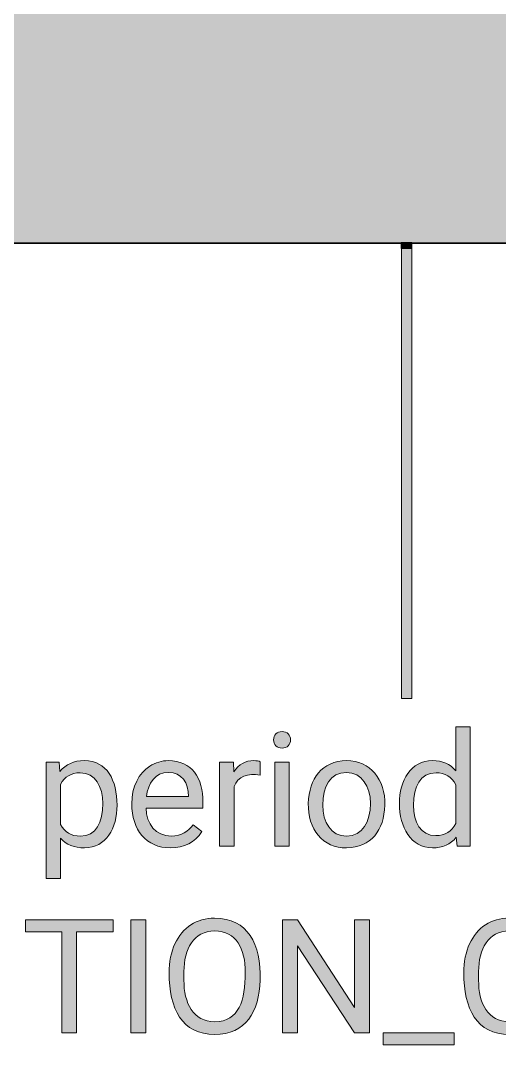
# Model space of a CAD drawing. Extents: x 3 to 1760, y 20 to 1040.
# Drawn here: x 1341.8 to 1388.6, y 665.3 to 766.7 of the extents above; entities that cross this region are included whole.
import ezdxf

# ---------------------------------------------------------------- set-up
doc = ezdxf.new("R2010")
doc.units = 0
doc.header["$MEASUREMENT"] = 0
doc.layers.add('Layer 1', color=7, linetype='Continuous', lineweight=0)

# ---------------------------------------------------------------- blocks, each defined once
blk = doc.blocks.new('Block_52')
at = {"layer": 'Layer 1', "true_color": 0x202124, "transparency": 33554687}
h = blk.add_hatch(color=250, dxfattribs=at)
h.dxf.hatch_style = 2
edge = h.paths.add_edge_path()
edge.add_spline(control_points=[(1382.07, 685.88), (1379.97, 685.88), (1378.84, 687.91), (1378.84, 690.21), (1378.84, 692.47), (1379.99, 694.39), (1382.08, 694.4), (1383.05, 694.4), (1383.81, 694.07), (1384.37, 693.41), (1384.37, 693.41), (1384.37, 697.7), (1384.37, 697.7), (1384.37, 697.7), (1385.77, 697.7), (1385.77, 697.7), (1385.77, 697.7), (1385.77, 686.03), (1385.77, 686.03), (1385.77, 686.03), (1384.48, 686.03), (1384.48, 686.03), (1384.48, 686.03), (1384.41, 686.91), (1384.41, 686.91), (1383.85, 686.22), (1383.07, 685.88), (1382.07, 685.88)], knot_values=[0, 0, 0, 0, 1, 1, 1, 2, 2, 2, 3, 3, 3, 4, 4, 4, 5, 5, 5, 6, 6, 6, 7, 7, 7, 8, 8, 8, 9, 9, 9, 9], degree=3, periodic=0)
edge = h.paths.add_edge_path()
edge.add_spline(control_points=[(1382.43, 693.21), (1380.84, 693.21), (1380.24, 691.86), (1380.24, 690.05), (1380.24, 688.39), (1380.9, 687.07), (1382.42, 687.07), (1383.3, 687.07), (1383.96, 687.47), (1384.37, 688.27), (1384.37, 688.27), (1384.37, 692.05), (1384.37, 692.05), (1383.95, 692.82), (1383.3, 693.21), (1382.43, 693.21)], knot_values=[0, 0, 0, 0, 1, 1, 1, 2, 2, 2, 3, 3, 3, 4, 4, 4, 5, 5, 5, 5], degree=3, periodic=0)
edge.add_line((1382.43, 693.21), (1382.43, 693.21))
h = blk.add_hatch(color=250, dxfattribs=at)
h.dxf.hatch_style = 2
edge = h.paths.add_edge_path()
edge.add_spline(control_points=[(1368.06, 686.03), (1368.06, 686.03), (1366.66, 686.03), (1366.66, 686.03), (1366.66, 686.03), (1366.66, 694.25), (1366.66, 694.25), (1366.66, 694.25), (1368.06, 694.25), (1368.06, 694.25), (1368.06, 694.25), (1368.06, 686.03), (1368.06, 686.03)], knot_values=[0, 0, 0, 0, 1, 1, 1, 2, 2, 2, 3, 3, 3, 4, 4, 4, 4], degree=3, periodic=0)
edge = h.paths.add_edge_path()
edge.add_spline(control_points=[(1367.37, 695.63), (1366.85, 695.63), (1366.55, 695.95), (1366.54, 696.43), (1366.54, 696.9), (1366.85, 697.24), (1367.37, 697.24), (1367.89, 697.24), (1368.2, 696.91), (1368.2, 696.43), (1368.2, 695.95), (1367.89, 695.63), (1367.37, 695.63)], knot_values=[0, 0, 0, 0, 1, 1, 1, 2, 2, 2, 3, 3, 3, 4, 4, 4, 4], degree=3, periodic=0)
edge.add_line((1367.37, 695.63), (1367.37, 695.63))
h = blk.add_hatch(color=250, dxfattribs=at)
h.dxf.hatch_style = 2
edge = h.paths.add_edge_path()
edge.add_spline(control_points=[(1348.04, 694.4), (1350.25, 694.4), (1351.24, 692.49), (1351.24, 690.05), (1351.24, 687.79), (1350.17, 685.89), (1348.06, 685.88), (1347.07, 685.88), (1346.28, 686.2), (1345.71, 686.83), (1345.71, 686.83), (1345.71, 682.87), (1345.71, 682.87), (1345.71, 682.87), (1344.3, 682.87), (1344.3, 682.87), (1344.3, 682.87), (1344.3, 694.25), (1344.3, 694.25), (1344.3, 694.25), (1345.59, 694.25), (1345.59, 694.25), (1345.59, 694.25), (1345.65, 693.34), (1345.65, 693.34), (1346.22, 694.04), (1347.02, 694.4), (1348.04, 694.4)], knot_values=[0, 0, 0, 0, 1, 1, 1, 2, 2, 2, 3, 3, 3, 4, 4, 4, 5, 5, 5, 6, 6, 6, 7, 7, 7, 8, 8, 8, 9, 9, 9, 9], degree=3, periodic=0)
edge = h.paths.add_edge_path()
edge.add_spline(control_points=[(1347.64, 687.02), (1349.21, 687.02), (1349.84, 688.39), (1349.84, 690.21), (1349.84, 691.86), (1349.14, 693.21), (1347.62, 693.21), (1346.77, 693.21), (1346.13, 692.83), (1345.71, 692.08), (1345.71, 692.08), (1345.71, 688.15), (1345.71, 688.15), (1346.12, 687.4), (1346.77, 687.02), (1347.64, 687.02)], knot_values=[0, 0, 0, 0, 1, 1, 1, 2, 2, 2, 3, 3, 3, 4, 4, 4, 5, 5, 5, 5], degree=3, periodic=0)
edge.add_line((1347.64, 687.02), (1347.64, 687.02))
h = blk.add_hatch(color=250, dxfattribs=at)
h.dxf.hatch_style = 2
edge = h.paths.add_edge_path()
edge.add_spline(control_points=[(1356.52, 687.02), (1357.59, 687.02), (1358.19, 687.52), (1358.68, 688.13), (1358.68, 688.13), (1359.54, 687.47), (1359.54, 687.47), (1358.85, 686.41), (1357.81, 685.88), (1356.44, 685.88), (1354.1, 685.87), (1352.67, 687.66), (1352.67, 690.17), (1352.67, 691.86), (1353.38, 693.18), (1354.44, 693.85), (1355, 694.22), (1355.61, 694.4), (1356.26, 694.4), (1358.54, 694.39), (1359.67, 692.74), (1359.64, 690.32), (1359.64, 690.32), (1359.64, 689.74), (1359.64, 689.74), (1359.64, 689.74), (1354.08, 689.74), (1354.08, 689.74), (1354.08, 688.24), (1355.06, 687.02), (1356.52, 687.02)], knot_values=[0, 0, 0, 0, 1, 1, 1, 2, 2, 2, 3, 3, 3, 4, 4, 4, 5, 5, 5, 6, 6, 6, 7, 7, 7, 8, 8, 8, 9, 9, 9, 10, 10, 10, 10], degree=3, periodic=0)
edge = h.paths.add_edge_path()
edge.add_spline(control_points=[(1358.24, 690.89), (1358.22, 692.26), (1357.57, 693.25), (1356.26, 693.25), (1354.97, 693.25), (1354.26, 692.18), (1354.12, 690.89), (1354.12, 690.89), (1358.24, 690.89), (1358.24, 690.89)], knot_values=[0, 0, 0, 0, 1, 1, 1, 2, 2, 2, 3, 3, 3, 3], degree=3, periodic=0)
edge.add_line((1358.24, 690.89), (1358.24, 690.89))
h = blk.add_hatch(color=250, dxfattribs=at)
h.dxf.hatch_style = 2
edge = h.paths.add_edge_path()
edge.add_spline(control_points=[(1365.24, 692.99), (1364, 693.19), (1363.05, 692.85), (1362.68, 691.86), (1362.68, 691.86), (1362.68, 686.03), (1362.68, 686.03), (1362.68, 686.03), (1361.27, 686.03), (1361.27, 686.03), (1361.27, 686.03), (1361.27, 694.25), (1361.27, 694.25), (1361.27, 694.25), (1362.64, 694.25), (1362.64, 694.25), (1362.64, 694.25), (1362.66, 693.3), (1362.66, 693.3), (1363.12, 694.04), (1363.78, 694.4), (1364.62, 694.4), (1364.89, 694.4), (1365.1, 694.36), (1365.24, 694.29), (1365.24, 694.29), (1365.24, 692.99), (1365.24, 692.99)], knot_values=[0, 0, 0, 0, 1, 1, 1, 2, 2, 2, 3, 3, 3, 4, 4, 4, 5, 5, 5, 6, 6, 6, 7, 7, 7, 8, 8, 8, 9, 9, 9, 9], degree=3, periodic=0)
edge.add_line((1365.24, 692.99), (1365.24, 692.99))
h = blk.add_hatch(color=250, dxfattribs=at)
h.dxf.hatch_style = 2
edge = h.paths.add_edge_path()
edge.add_spline(control_points=[(1373.68, 685.88), (1371.36, 685.83), (1369.86, 687.75), (1369.94, 690.22), (1370.01, 692.65), (1371.27, 694.35), (1373.67, 694.4), (1376.01, 694.44), (1377.49, 692.52), (1377.42, 690.05), (1377.35, 687.6), (1376.09, 685.92), (1373.68, 685.88)], knot_values=[0, 0, 0, 0, 1, 1, 1, 2, 2, 2, 3, 3, 3, 4, 4, 4, 4], degree=3, periodic=0)
edge = h.paths.add_edge_path()
edge.add_spline(control_points=[(1373.67, 693.25), (1372.09, 693.25), (1371.35, 691.84), (1371.35, 690.05), (1371.35, 688.41), (1372.15, 687.02), (1373.68, 687.02), (1375.28, 687.02), (1376.01, 688.44), (1376.01, 690.22), (1376.01, 691.84), (1375.18, 693.25), (1373.67, 693.25)], knot_values=[0, 0, 0, 0, 1, 1, 1, 2, 2, 2, 3, 3, 3, 4, 4, 4, 4], degree=3, periodic=0)
edge.add_line((1373.67, 693.25), (1373.67, 693.25))
at = {"layer": 'Layer 1'}
for points, knots in [([(1382.07, 685.88), (1379.97, 685.88), (1378.84, 687.91), (1378.84, 690.21), (1378.84, 692.47), (1379.99, 694.39), (1382.08, 694.4), (1383.05, 694.4), (1383.81, 694.07), (1384.37, 693.41), (1384.37, 693.41), (1384.37, 697.7), (1384.37, 697.7), (1384.37, 697.7), (1385.77, 697.7), (1385.77, 697.7), (1385.77, 697.7), (1385.77, 686.03), (1385.77, 686.03), (1385.77, 686.03), (1384.48, 686.03), (1384.48, 686.03), (1384.48, 686.03), (1384.41, 686.91), (1384.41, 686.91), (1383.85, 686.22), (1383.07, 685.88), (1382.07, 685.88)], [0, 0, 0, 0, 1, 1, 1, 2, 2, 2, 3, 3, 3, 4, 4, 4, 5, 5, 5, 6, 6, 6, 7, 7, 7, 8, 8, 8, 9, 9, 9, 9]), ([(1367.37, 695.63), (1366.85, 695.63), (1366.55, 695.95), (1366.54, 696.43), (1366.54, 696.9), (1366.85, 697.24), (1367.37, 697.24), (1367.89, 697.24), (1368.2, 696.91), (1368.2, 696.43), (1368.2, 695.95), (1367.89, 695.63), (1367.37, 695.63)], [0, 0, 0, 0, 1, 1, 1, 2, 2, 2, 3, 3, 3, 4, 4, 4, 4]), ([(1348.04, 694.4), (1350.25, 694.4), (1351.24, 692.49), (1351.24, 690.05), (1351.24, 687.79), (1350.17, 685.89), (1348.06, 685.88), (1347.07, 685.88), (1346.28, 686.2), (1345.71, 686.83), (1345.71, 686.83), (1345.71, 682.87), (1345.71, 682.87), (1345.71, 682.87), (1344.3, 682.87), (1344.3, 682.87), (1344.3, 682.87), (1344.3, 694.25), (1344.3, 694.25), (1344.3, 694.25), (1345.59, 694.25), (1345.59, 694.25), (1345.59, 694.25), (1345.65, 693.34), (1345.65, 693.34), (1346.22, 694.04), (1347.02, 694.4), (1348.04, 694.4)], [0, 0, 0, 0, 1, 1, 1, 2, 2, 2, 3, 3, 3, 4, 4, 4, 5, 5, 5, 6, 6, 6, 7, 7, 7, 8, 8, 8, 9, 9, 9, 9]), ([(1356.52, 687.02), (1357.59, 687.02), (1358.19, 687.52), (1358.68, 688.13), (1358.68, 688.13), (1359.54, 687.47), (1359.54, 687.47), (1358.85, 686.41), (1357.81, 685.88), (1356.44, 685.88), (1354.1, 685.87), (1352.67, 687.66), (1352.67, 690.17), (1352.67, 691.86), (1353.38, 693.18), (1354.44, 693.85), (1355, 694.22), (1355.61, 694.4), (1356.26, 694.4), (1358.54, 694.39), (1359.67, 692.74), (1359.64, 690.32), (1359.64, 690.32), (1359.64, 689.74), (1359.64, 689.74), (1359.64, 689.74), (1354.08, 689.74), (1354.08, 689.74), (1354.08, 688.24), (1355.06, 687.02), (1356.52, 687.02)], [0, 0, 0, 0, 1, 1, 1, 2, 2, 2, 3, 3, 3, 4, 4, 4, 5, 5, 5, 6, 6, 6, 7, 7, 7, 8, 8, 8, 9, 9, 9, 10, 10, 10, 10]), ([(1365.24, 692.99), (1364, 693.19), (1363.05, 692.85), (1362.68, 691.86), (1362.68, 691.86), (1362.68, 686.03), (1362.68, 686.03), (1362.68, 686.03), (1361.27, 686.03), (1361.27, 686.03), (1361.27, 686.03), (1361.27, 694.25), (1361.27, 694.25), (1361.27, 694.25), (1362.64, 694.25), (1362.64, 694.25), (1362.64, 694.25), (1362.66, 693.3), (1362.66, 693.3), (1363.12, 694.04), (1363.78, 694.4), (1364.62, 694.4), (1364.89, 694.4), (1365.1, 694.36), (1365.24, 694.29), (1365.24, 694.29), (1365.24, 692.99), (1365.24, 692.99)], [0, 0, 0, 0, 1, 1, 1, 2, 2, 2, 3, 3, 3, 4, 4, 4, 5, 5, 5, 6, 6, 6, 7, 7, 7, 8, 8, 8, 9, 9, 9, 9]), ([(1368.06, 686.03), (1368.06, 686.03), (1366.66, 686.03), (1366.66, 686.03), (1366.66, 686.03), (1366.66, 694.25), (1366.66, 694.25), (1366.66, 694.25), (1368.06, 694.25), (1368.06, 694.25), (1368.06, 694.25), (1368.06, 686.03), (1368.06, 686.03)], [0, 0, 0, 0, 1, 1, 1, 2, 2, 2, 3, 3, 3, 4, 4, 4, 4]), ([(1373.68, 685.88), (1371.36, 685.83), (1369.86, 687.75), (1369.94, 690.22), (1370.01, 692.65), (1371.27, 694.35), (1373.67, 694.4), (1376.01, 694.44), (1377.49, 692.52), (1377.42, 690.05), (1377.35, 687.6), (1376.09, 685.92), (1373.68, 685.88)], [0, 0, 0, 0, 1, 1, 1, 2, 2, 2, 3, 3, 3, 4, 4, 4, 4]), ([(1347.64, 687.02), (1349.21, 687.02), (1349.84, 688.39), (1349.84, 690.21), (1349.84, 691.86), (1349.14, 693.21), (1347.62, 693.21), (1346.77, 693.21), (1346.13, 692.83), (1345.71, 692.08), (1345.71, 692.08), (1345.71, 688.15), (1345.71, 688.15), (1346.12, 687.4), (1346.77, 687.02), (1347.64, 687.02)], [0, 0, 0, 0, 1, 1, 1, 2, 2, 2, 3, 3, 3, 4, 4, 4, 5, 5, 5, 5]), ([(1358.24, 690.89), (1358.22, 692.26), (1357.57, 693.25), (1356.26, 693.25), (1354.97, 693.25), (1354.26, 692.18), (1354.12, 690.89), (1354.12, 690.89), (1358.24, 690.89), (1358.24, 690.89)], [0, 0, 0, 0, 1, 1, 1, 2, 2, 2, 3, 3, 3, 3]), ([(1373.67, 693.25), (1372.09, 693.25), (1371.35, 691.84), (1371.35, 690.05), (1371.35, 688.41), (1372.15, 687.02), (1373.68, 687.02), (1375.28, 687.02), (1376.01, 688.44), (1376.01, 690.22), (1376.01, 691.84), (1375.18, 693.25), (1373.67, 693.25)], [0, 0, 0, 0, 1, 1, 1, 2, 2, 2, 3, 3, 3, 4, 4, 4, 4]), ([(1382.43, 693.21), (1380.84, 693.21), (1380.24, 691.86), (1380.24, 690.05), (1380.24, 688.39), (1380.9, 687.07), (1382.42, 687.07), (1383.3, 687.07), (1383.96, 687.47), (1384.37, 688.27), (1384.37, 688.27), (1384.37, 692.05), (1384.37, 692.05), (1383.95, 692.82), (1383.3, 693.21), (1382.43, 693.21)], [0, 0, 0, 0, 1, 1, 1, 2, 2, 2, 3, 3, 3, 4, 4, 4, 5, 5, 5, 5])]:
    blk.add_open_spline(points, degree=3, knots=knots, dxfattribs=at)
blk = doc.blocks.new('Block_51')
at = {"layer": 'Layer 1'}
blk.add_blockref('Block_52', (0, 0), dxfattribs=at)
blk = doc.blocks.new('Block_56')
at = {"layer": 'Layer 1', "true_color": 0x202124, "transparency": 33554687}
h = blk.add_hatch(color=250, dxfattribs=at)
h.dxf.hatch_style = 2
edge = h.paths.add_edge_path()
edge.add_spline(control_points=[(1360.78, 679.01), (1364.01, 679.01), (1365.33, 676.48), (1365.23, 672.97), (1365.14, 669.87), (1363.81, 667.65), (1360.79, 667.65), (1357.59, 667.65), (1356.33, 670.18), (1356.33, 673.67), (1356.33, 675.81), (1357.14, 677.52), (1358.46, 678.36), (1359.14, 678.78), (1359.9, 679.01), (1360.78, 679.01)], knot_values=[0, 0, 0, 0, 1, 1, 1, 2, 2, 2, 3, 3, 3, 4, 4, 4, 5, 5, 5, 5], degree=3, periodic=0)
edge = h.paths.add_edge_path()
edge.add_spline(control_points=[(1360.79, 668.89), (1363.16, 668.89), (1363.78, 671.01), (1363.78, 673.69), (1363.78, 676.03), (1362.9, 677.76), (1360.78, 677.76), (1358.73, 677.76), (1357.78, 676), (1357.78, 673.79), (1357.78, 673.79), (1357.78, 672.97), (1357.78, 672.97), (1357.75, 670.71), (1358.72, 668.89), (1360.79, 668.89)], knot_values=[0, 0, 0, 0, 1, 1, 1, 2, 2, 2, 3, 3, 3, 4, 4, 4, 5, 5, 5, 5], degree=3, periodic=0)
edge.add_line((1360.79, 668.89), (1360.79, 668.89))
h = blk.add_hatch(color=250, dxfattribs=at)
h.dxf.hatch_style = 2
edge = h.paths.add_edge_path()
edge.add_spline(control_points=[(1389.58, 679.01), (1392.81, 679.01), (1394.13, 676.48), (1394.03, 672.97), (1393.95, 669.87), (1392.61, 667.65), (1389.59, 667.65), (1386.39, 667.65), (1385.14, 670.18), (1385.14, 673.67), (1385.14, 675.81), (1385.94, 677.52), (1387.26, 678.36), (1387.94, 678.78), (1388.7, 679.01), (1389.58, 679.01)], knot_values=[0, 0, 0, 0, 1, 1, 1, 2, 2, 2, 3, 3, 3, 4, 4, 4, 5, 5, 5, 5], degree=3, periodic=0)
edge = h.paths.add_edge_path()
edge.add_spline(control_points=[(1389.59, 668.89), (1391.96, 668.89), (1392.58, 671.01), (1392.58, 673.69), (1392.58, 676.03), (1391.7, 677.76), (1389.58, 677.76), (1387.54, 677.76), (1386.59, 676), (1386.59, 673.79), (1386.59, 673.79), (1386.59, 672.97), (1386.59, 672.97), (1386.56, 670.71), (1387.52, 668.89), (1389.59, 668.89)], knot_values=[0, 0, 0, 0, 1, 1, 1, 2, 2, 2, 3, 3, 3, 4, 4, 4, 5, 5, 5, 5], degree=3, periodic=0)
edge.add_line((1389.59, 668.89), (1389.59, 668.89))
h = blk.add_hatch(color=250, dxfattribs=at)
h.dxf.hatch_style = 2
edge = h.paths.add_edge_path()
edge.add_spline(control_points=[(1350.85, 677.66), (1350.85, 677.66), (1347.29, 677.66), (1347.29, 677.66), (1347.29, 677.66), (1347.29, 667.8), (1347.29, 667.8), (1347.29, 667.8), (1345.84, 667.8), (1345.84, 667.8), (1345.84, 667.8), (1345.84, 677.66), (1345.84, 677.66), (1345.84, 677.66), (1342.3, 677.66), (1342.3, 677.66), (1342.3, 677.66), (1342.3, 678.86), (1342.3, 678.86), (1342.3, 678.86), (1350.85, 678.86), (1350.85, 678.86), (1350.85, 678.86), (1350.85, 677.66), (1350.85, 677.66)], knot_values=[0, 0, 0, 0, 1, 1, 1, 2, 2, 2, 3, 3, 3, 4, 4, 4, 5, 5, 5, 6, 6, 6, 7, 7, 7, 8, 8, 8, 8], degree=3, periodic=0)
edge.add_line((1350.85, 677.66), (1350.85, 677.66))
h = blk.add_hatch(color=250, dxfattribs=at)
h.dxf.hatch_style = 2
edge = h.paths.add_edge_path()
edge.add_spline(control_points=[(1354.05, 667.8), (1354.05, 667.8), (1352.6, 667.8), (1352.6, 667.8), (1352.6, 667.8), (1352.6, 678.86), (1352.6, 678.86), (1352.6, 678.86), (1354.05, 678.86), (1354.05, 678.86), (1354.05, 678.86), (1354.05, 667.8), (1354.05, 667.8)], knot_values=[0, 0, 0, 0, 1, 1, 1, 2, 2, 2, 3, 3, 3, 4, 4, 4, 4], degree=3, periodic=0)
edge.add_line((1354.05, 667.8), (1354.05, 667.8))
h = blk.add_hatch(color=250, dxfattribs=at)
h.dxf.hatch_style = 2
edge = h.paths.add_edge_path()
edge.add_spline(control_points=[(1375.91, 667.8), (1375.91, 667.8), (1374.45, 667.8), (1374.45, 667.8), (1374.45, 667.8), (1368.88, 676.32), (1368.88, 676.32), (1368.88, 676.32), (1368.88, 667.8), (1368.88, 667.8), (1368.88, 667.8), (1367.41, 667.8), (1367.41, 667.8), (1367.41, 667.8), (1367.41, 678.86), (1367.41, 678.86), (1367.41, 678.86), (1368.88, 678.86), (1368.88, 678.86), (1368.88, 678.86), (1374.46, 670.3), (1374.46, 670.3), (1374.46, 670.3), (1374.46, 678.86), (1374.46, 678.86), (1374.46, 678.86), (1375.91, 678.86), (1375.91, 678.86), (1375.91, 678.86), (1375.91, 667.8), (1375.91, 667.8)], knot_values=[0, 0, 0, 0, 1, 1, 1, 2, 2, 2, 3, 3, 3, 4, 4, 4, 5, 5, 5, 6, 6, 6, 7, 7, 7, 8, 8, 8, 9, 9, 9, 10, 10, 10, 10], degree=3, periodic=0)
edge.add_line((1375.91, 667.8), (1375.91, 667.8))
h = blk.add_hatch(color=250, dxfattribs=at)
h.dxf.hatch_style = 2
edge = h.paths.add_edge_path()
edge.add_spline(control_points=[(1384.21, 666.65), (1384.21, 666.65), (1377.25, 666.65), (1377.25, 666.65), (1377.25, 666.65), (1377.25, 667.8), (1377.25, 667.8), (1377.25, 667.8), (1384.21, 667.8), (1384.21, 667.8), (1384.21, 667.8), (1384.21, 666.65), (1384.21, 666.65)], knot_values=[0, 0, 0, 0, 1, 1, 1, 2, 2, 2, 3, 3, 3, 4, 4, 4, 4], degree=3, periodic=0)
edge.add_line((1384.21, 666.65), (1384.21, 666.65))
at = {"layer": 'Layer 1'}
for points, knots in [([(1360.78, 679.01), (1364.01, 679.01), (1365.33, 676.48), (1365.23, 672.97), (1365.14, 669.87), (1363.81, 667.65), (1360.79, 667.65), (1357.59, 667.65), (1356.33, 670.18), (1356.33, 673.67), (1356.33, 675.81), (1357.14, 677.52), (1358.46, 678.36), (1359.14, 678.78), (1359.9, 679.01), (1360.78, 679.01)], [0, 0, 0, 0, 1, 1, 1, 2, 2, 2, 3, 3, 3, 4, 4, 4, 5, 5, 5, 5]), ([(1389.58, 679.01), (1392.81, 679.01), (1394.13, 676.48), (1394.03, 672.97), (1393.95, 669.87), (1392.61, 667.65), (1389.59, 667.65), (1386.39, 667.65), (1385.14, 670.18), (1385.14, 673.67), (1385.14, 675.81), (1385.94, 677.52), (1387.26, 678.36), (1387.94, 678.78), (1388.7, 679.01), (1389.58, 679.01)], [0, 0, 0, 0, 1, 1, 1, 2, 2, 2, 3, 3, 3, 4, 4, 4, 5, 5, 5, 5]), ([(1350.85, 677.66), (1350.85, 677.66), (1347.29, 677.66), (1347.29, 677.66), (1347.29, 677.66), (1347.29, 667.8), (1347.29, 667.8), (1347.29, 667.8), (1345.84, 667.8), (1345.84, 667.8), (1345.84, 667.8), (1345.84, 677.66), (1345.84, 677.66), (1345.84, 677.66), (1342.3, 677.66), (1342.3, 677.66), (1342.3, 677.66), (1342.3, 678.86), (1342.3, 678.86), (1342.3, 678.86), (1350.85, 678.86), (1350.85, 678.86), (1350.85, 678.86), (1350.85, 677.66), (1350.85, 677.66)], [0, 0, 0, 0, 1, 1, 1, 2, 2, 2, 3, 3, 3, 4, 4, 4, 5, 5, 5, 6, 6, 6, 7, 7, 7, 8, 8, 8, 8]), ([(1354.05, 667.8), (1354.05, 667.8), (1352.6, 667.8), (1352.6, 667.8), (1352.6, 667.8), (1352.6, 678.86), (1352.6, 678.86), (1352.6, 678.86), (1354.05, 678.86), (1354.05, 678.86), (1354.05, 678.86), (1354.05, 667.8), (1354.05, 667.8)], [0, 0, 0, 0, 1, 1, 1, 2, 2, 2, 3, 3, 3, 4, 4, 4, 4]), ([(1375.91, 667.8), (1375.91, 667.8), (1374.45, 667.8), (1374.45, 667.8), (1374.45, 667.8), (1368.88, 676.32), (1368.88, 676.32), (1368.88, 676.32), (1368.88, 667.8), (1368.88, 667.8), (1368.88, 667.8), (1367.41, 667.8), (1367.41, 667.8), (1367.41, 667.8), (1367.41, 678.86), (1367.41, 678.86), (1367.41, 678.86), (1368.88, 678.86), (1368.88, 678.86), (1368.88, 678.86), (1374.46, 670.3), (1374.46, 670.3), (1374.46, 670.3), (1374.46, 678.86), (1374.46, 678.86), (1374.46, 678.86), (1375.91, 678.86), (1375.91, 678.86), (1375.91, 678.86), (1375.91, 667.8), (1375.91, 667.8)], [0, 0, 0, 0, 1, 1, 1, 2, 2, 2, 3, 3, 3, 4, 4, 4, 5, 5, 5, 6, 6, 6, 7, 7, 7, 8, 8, 8, 9, 9, 9, 10, 10, 10, 10]), ([(1360.79, 668.89), (1363.16, 668.89), (1363.78, 671.01), (1363.78, 673.69), (1363.78, 676.03), (1362.9, 677.76), (1360.78, 677.76), (1358.73, 677.76), (1357.78, 676), (1357.78, 673.79), (1357.78, 673.79), (1357.78, 672.97), (1357.78, 672.97), (1357.75, 670.71), (1358.72, 668.89), (1360.79, 668.89)], [0, 0, 0, 0, 1, 1, 1, 2, 2, 2, 3, 3, 3, 4, 4, 4, 5, 5, 5, 5]), ([(1389.59, 668.89), (1391.96, 668.89), (1392.58, 671.01), (1392.58, 673.69), (1392.58, 676.03), (1391.7, 677.76), (1389.58, 677.76), (1387.54, 677.76), (1386.59, 676), (1386.59, 673.79), (1386.59, 673.79), (1386.59, 672.97), (1386.59, 672.97), (1386.56, 670.71), (1387.52, 668.89), (1389.59, 668.89)], [0, 0, 0, 0, 1, 1, 1, 2, 2, 2, 3, 3, 3, 4, 4, 4, 5, 5, 5, 5]), ([(1384.21, 666.65), (1384.21, 666.65), (1377.25, 666.65), (1377.25, 666.65), (1377.25, 666.65), (1377.25, 667.8), (1377.25, 667.8), (1377.25, 667.8), (1384.21, 667.8), (1384.21, 667.8), (1384.21, 667.8), (1384.21, 666.65), (1384.21, 666.65)], [0, 0, 0, 0, 1, 1, 1, 2, 2, 2, 3, 3, 3, 4, 4, 4, 4])]:
    blk.add_open_spline(points, degree=3, knots=knots, dxfattribs=at)
blk = doc.blocks.new('Block_55')
at = {"layer": 'Layer 1'}
blk.add_blockref('Block_56', (0, 0), dxfattribs=at)
blk = doc.blocks.new('Block_0')
at = {"layer": 'Layer 1', "true_color": 0x75b2ff, "transparency": 33554687}
h = blk.add_hatch(color=151, dxfattribs=at)
h.dxf.hatch_style = 2
edge = h.paths.add_edge_path()
edge.add_spline(control_points=[(1224.07, 824.96), (1215.23, 824.96), (1208.07, 817.8), (1208.07, 808.96), (1208.07, 808.96), (1208.07, 760.96), (1208.07, 760.96), (1208.07, 752.13), (1215.23, 744.96), (1224.07, 744.96), (1224.07, 744.96), (1602.01, 744.96), (1602.01, 744.96), (1610.85, 744.96), (1618.01, 752.13), (1618.01, 760.96), (1618.01, 760.96), (1618.01, 808.96), (1618.01, 808.96), (1618.01, 817.8), (1610.85, 824.96), (1602.01, 824.96), (1602.01, 824.96), (1224.07, 824.96), (1224.07, 824.96)], knot_values=[0, 0, 0, 0, 1, 1, 1, 2, 2, 2, 3, 3, 3, 4, 4, 4, 5, 5, 5, 6, 6, 6, 7, 7, 7, 8, 8, 8, 8], degree=3, periodic=0)
at = {"layer": 'Layer 1', "true_color": 0x333333, "transparency": 33554687}
h = blk.add_hatch(color=250, dxfattribs=at)
h.dxf.hatch_style = 2
edge = h.paths.add_edge_path()
edge.add_spline(control_points=[(1379.07, 744.93), (1379.07, 744.93), (1379.07, 744.48), (1379.07, 744.48), (1379.07, 744.48), (1380.02, 744.48), (1380.02, 744.48), (1380.02, 744.48), (1380.02, 744.94), (1380.02, 744.94), (1380.02, 744.94), (1379.07, 744.93), (1379.07, 744.93)], knot_values=[0, 0, 0, 0, 1, 1, 1, 2, 2, 2, 3, 3, 3, 4, 4, 4, 4], degree=3, periodic=0)
edge = h.paths.add_edge_path()
edge.add_spline(control_points=[(1380.07, 744.43), (1380.07, 744.43), (1379.01, 744.43), (1379.01, 744.43), (1379.01, 744.43), (1379.01, 745), (1379.01, 745), (1379.01, 745), (1380.07, 745), (1380.07, 745), (1380.07, 745), (1380.07, 744.43), (1380.07, 744.43)], knot_values=[0, 0, 0, 0, 1, 1, 1, 2, 2, 2, 3, 3, 3, 4, 4, 4, 4], degree=3, periodic=0)
h = blk.add_hatch(color=250, dxfattribs=at)
h.dxf.hatch_style = 2
edge = h.paths.add_edge_path()
edge.add_spline(control_points=[(1380.05, 744.45), (1380.05, 744.45), (1379.05, 744.45), (1379.05, 744.45), (1379.05, 744.45), (1379.05, 744.95), (1379.05, 744.95), (1379.05, 744.95), (1380.05, 744.95), (1380.05, 744.95), (1380.05, 744.95), (1380.05, 744.45), (1380.05, 744.45)], knot_values=[0, 0, 0, 0, 1, 1, 1, 2, 2, 2, 3, 3, 3, 4, 4, 4, 4], degree=3, periodic=0)
h = blk.add_hatch(color=250, dxfattribs=at)
h.dxf.hatch_style = 2
edge = h.paths.add_edge_path()
edge.add_spline(control_points=[(1380.06, 700.46), (1380.06, 700.46), (1379.06, 700.46), (1379.06, 700.46), (1379.06, 700.46), (1379.06, 744.46), (1379.06, 744.46), (1379.06, 744.46), (1380.06, 744.46), (1380.06, 744.46), (1380.06, 744.46), (1380.06, 700.46), (1380.06, 700.46)], knot_values=[0, 0, 0, 0, 1, 1, 1, 2, 2, 2, 3, 3, 3, 4, 4, 4, 4], degree=3, periodic=0)
edge = h.paths.add_edge_path()
edge.add_spline(control_points=[(1362.16, 636.38), (1362.16, 636.38), (1361.16, 636.38), (1361.16, 636.38), (1361.16, 636.38), (1361.16, 664), (1361.16, 664), (1361.16, 664), (1362.16, 664), (1362.16, 664), (1362.16, 664), (1362.16, 636.38), (1362.16, 636.38)], knot_values=[0, 0, 0, 0, 1, 1, 1, 2, 2, 2, 3, 3, 3, 4, 4, 4, 4], degree=3, periodic=0)
at = {"layer": 'Layer 1', "color": 18, "lineweight": 35, "true_color": 0x000000}
blk.add_open_spline([(1224.07, 824.96), (1215.23, 824.96), (1208.07, 817.8), (1208.07, 808.96), (1208.07, 808.96), (1208.07, 760.96), (1208.07, 760.96), (1208.07, 752.13), (1215.23, 744.96), (1224.07, 744.96), (1224.07, 744.96), (1602.01, 744.96), (1602.01, 744.96), (1610.85, 744.96), (1618.01, 752.13), (1618.01, 760.96), (1618.01, 760.96), (1618.01, 808.96), (1618.01, 808.96), (1618.01, 817.8), (1610.85, 824.96), (1602.01, 824.96), (1602.01, 824.96), (1224.07, 824.96), (1224.07, 824.96)], degree=3, knots=[0, 0, 0, 0, 1, 1, 1, 2, 2, 2, 3, 3, 3, 4, 4, 4, 5, 5, 5, 6, 6, 6, 7, 7, 7, 8, 8, 8, 8], dxfattribs=at)
at = {"layer": 'Layer 1', "color": 250, "lineweight": 0, "true_color": 0x333333}
for points in [[(1380.07, 744.43), (1380.07, 744.43), (1379.01, 744.43), (1379.01, 744.43), (1379.01, 744.43), (1379.01, 745), (1379.01, 745), (1379.01, 745), (1380.07, 745), (1380.07, 745), (1380.07, 745), (1380.07, 744.43), (1380.07, 744.43)], [(1379.07, 744.93), (1379.07, 744.93), (1379.07, 744.48), (1379.07, 744.48), (1379.07, 744.48), (1380.02, 744.48), (1380.02, 744.48), (1380.02, 744.48), (1380.02, 744.94), (1380.02, 744.94), (1380.02, 744.94), (1379.07, 744.93), (1379.07, 744.93)], [(1380.06, 700.46), (1380.06, 700.46), (1379.06, 700.46), (1379.06, 700.46), (1379.06, 700.46), (1379.06, 744.46), (1379.06, 744.46), (1379.06, 744.46), (1380.06, 744.46), (1380.06, 744.46), (1380.06, 744.46), (1380.06, 700.46), (1380.06, 700.46)]]:
    blk.add_open_spline(points, degree=3, knots=[0, 0, 0, 0, 1, 1, 1, 2, 2, 2, 3, 3, 3, 4, 4, 4, 4], dxfattribs=at)
at = {"layer": 'Layer 1'}
blk.add_open_spline([(1380.05, 744.45), (1380.05, 744.45), (1379.05, 744.45), (1379.05, 744.45), (1379.05, 744.45), (1379.05, 744.95), (1379.05, 744.95), (1379.05, 744.95), (1380.05, 744.95), (1380.05, 744.95), (1380.05, 744.95), (1380.05, 744.45), (1380.05, 744.45)], degree=3, knots=[0, 0, 0, 0, 1, 1, 1, 2, 2, 2, 3, 3, 3, 4, 4, 4, 4], dxfattribs=at)
for name in ['Block_51', 'Block_55']:
    blk.add_blockref(name, (0, 0), dxfattribs=at)

msp = doc.modelspace()

# ---------------------------------------------------------------- block references
at = {"layer": 'Layer 1'}
msp.add_blockref('Block_0', (0, 0), dxfattribs=at)

doc.saveas('drawing.dxf')
